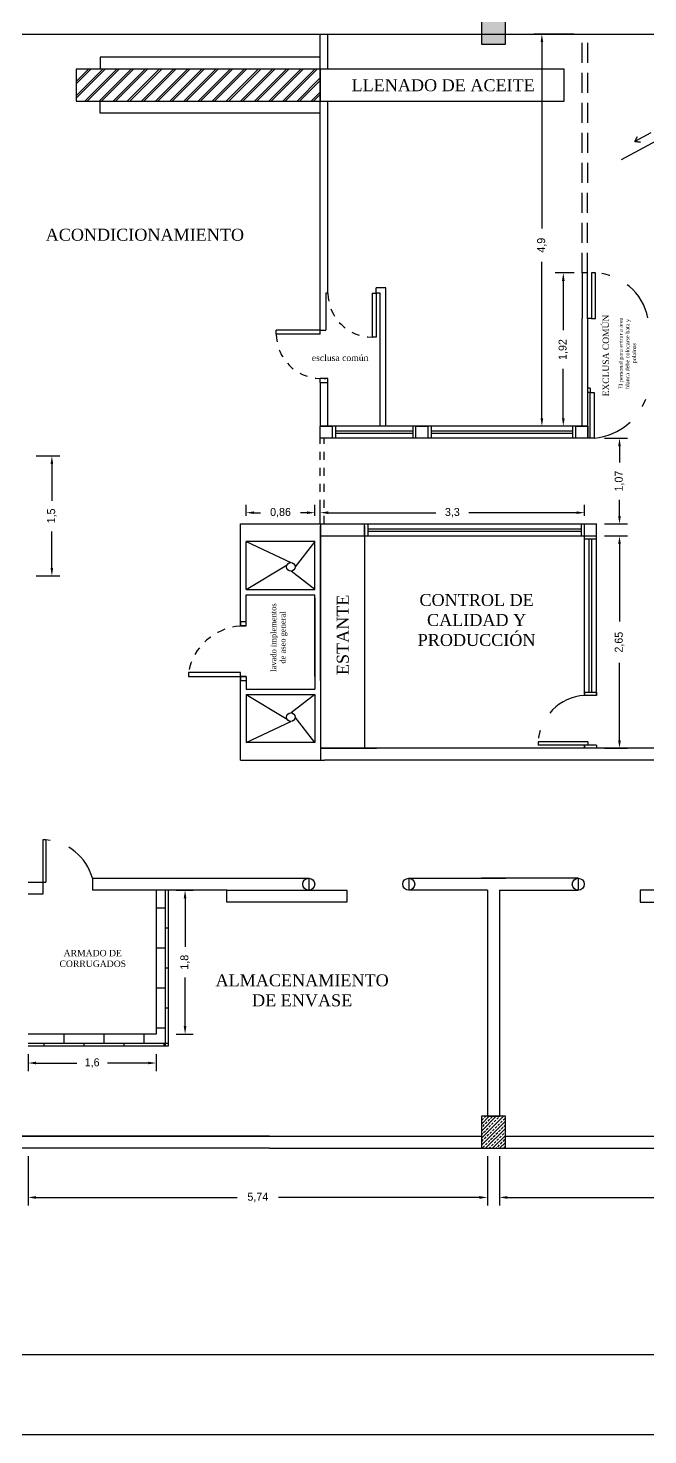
# Model space of a CAD drawing. Header units: millimetres. Extents: x 272.2 to 333.1, y 220.9 to 247.4.
# Drawn here: x 283.34 to 291.09, y 220.9 to 238.48 of the extents above; entities that cross this region are included whole.
import ezdxf

# ---------------------------------------------------------------- set-up
doc = ezdxf.new("R2010")
doc.units = ezdxf.units.MM
for name, pattern in [('DASHDOT', [1, 0.5, -0.25, 0, -0.25]), ('DASHDOTX2', [2, 1, -0.5, 0, -0.5]), ('TRAZOS2', [0.375, 0.25, -0.125]), ('TRAZOSX2', [1.5, 1, -0.5])]:
    doc.linetypes.add(name, pattern=pattern)
doc.layers.add('TUBERIA', color=170, linetype='Continuous')
doc.styles.add('ERNE50', font='times.ttf', dxfattribs={"height": 0.15})
doc.dimstyles.new('ISO-25', dxfattribs={"dimtxt": 0.1, "dimasz": 0.1, "dimexe": 0.1, "dimexo": 0.1, "dimgap": 0.1, "dimtad": 0, "dimtxsty": 'Standard', "dimcen": 0, "dimadec": 0, "dimazin": 0, "dimtfac": 1, "dimtmove": 0, "dimatfit": 3, "dimfxl": 1, "dimarcsym": 0})
pattern_1 = [(45, (252.455686, 221.90597), (-0.044194174, 0.044194174), []), (45, (252.49988, 221.90597), (-0.044194174, 0.044194174), [0.03125, -0.015625])]

# ---------------------------------------------------------------- blocks, each defined once
blk = doc.blocks.new('*D14')
at = {"color": 0, "lineweight": -2}
for p, q in [((290.171, 238.407), (289.666, 238.407)), ((289.766, 238.307), (289.766, 235.977)), ((289.766, 233.607), (289.766, 235.56)), ((290.169, 233.507), (289.666, 233.507))]:
    blk.add_line(p, q, dxfattribs=at)
at = {"color": 0}
for points in [[(289.75, 238.307), (289.783, 238.307), (289.766, 238.407)], [(289.75, 233.607), (289.783, 233.607), (289.766, 233.507)]]:
    blk.add_solid(points, dxfattribs=at)
at = {"layer": 'Defpoints', "color": 0}
for p in [(290.271, 238.407), (289.766, 233.507), (290.269, 233.507)]:
    blk.add_point(p, dxfattribs=at)
at = {"color": 0, "insert": (289.766, 235.769), "char_height": 0.1, "attachment_point": 5, "rotation": 90}
blk.add_mtext('4,9', dxfattribs=at)
blk = doc.blocks.new('*D26')
at = {"color": 0, "lineweight": -2}
for p, q in [((289.236, 224.382), (289.236, 223.768)), ((295.992, 224.382), (295.992, 223.768)), ((289.336, 223.868), (292.355, 223.868)), ((295.892, 223.868), (292.872, 223.868))]:
    blk.add_line(p, q, dxfattribs=at)
at = {"color": 0}
for points in [[(289.336, 223.885), (289.336, 223.851), (289.236, 223.868)], [(295.892, 223.885), (295.892, 223.851), (295.992, 223.868)]]:
    blk.add_solid(points, dxfattribs=at)
at = {"layer": 'Defpoints', "color": 0}
for p in [(289.236, 224.482), (295.992, 224.482), (295.992, 223.868)]:
    blk.add_point(p, dxfattribs=at)
at = {"color": 0, "insert": (292.614, 223.868), "char_height": 0.1, "attachment_point": 5}
blk.add_mtext('6,76', dxfattribs=at)
blk = doc.blocks.new('*D28')
at = {"color": 0, "lineweight": -2}
for p, q in [((285.195, 227.708), (285.406, 227.708)), ((285.306, 227.608), (285.306, 227)), ((285.306, 226.009), (285.306, 226.617)), ((285.195, 225.909), (285.406, 225.909))]:
    blk.add_line(p, q, dxfattribs=at)
at = {"color": 0}
for points in [[(285.289, 227.608), (285.322, 227.608), (285.306, 227.708)], [(285.289, 226.009), (285.322, 226.009), (285.306, 225.909)]]:
    blk.add_solid(points, dxfattribs=at)
at = {"layer": 'Defpoints', "color": 0}
for p in [(285.095, 227.708), (285.095, 225.909), (285.306, 225.909)]:
    blk.add_point(p, dxfattribs=at)
at = {"color": 0, "insert": (285.306, 226.808), "char_height": 0.1, "attachment_point": 5, "rotation": 90}
blk.add_mtext('1,8', dxfattribs=at)
blk = doc.blocks.new('*D29')
at = {"color": 0, "lineweight": -2}
for p, q in [((283.343, 225.658), (283.343, 225.448)), ((284.945, 225.659), (284.945, 225.448)), ((283.443, 225.548), (283.952, 225.548)), ((284.845, 225.548), (284.336, 225.548))]:
    blk.add_line(p, q, dxfattribs=at)
at = {"color": 0}
for points in [[(283.443, 225.565), (283.443, 225.532), (283.343, 225.548)], [(284.845, 225.565), (284.845, 225.532), (284.945, 225.548)]]:
    blk.add_solid(points, dxfattribs=at)
at = {"layer": 'Defpoints', "color": 0}
for p in [(283.343, 225.758), (284.945, 225.759), (284.945, 225.548)]:
    blk.add_point(p, dxfattribs=at)
at = {"color": 0, "insert": (284.144, 225.548), "char_height": 0.1, "attachment_point": 5}
blk.add_mtext('1,6', dxfattribs=at)
blk = doc.blocks.new('*D30')
at = {"color": 0, "lineweight": -2}
for p, q in [((283.343, 224.382), (283.343, 223.768)), ((289.086, 224.382), (289.086, 223.768)), ((283.443, 223.868), (285.956, 223.868)), ((288.986, 223.868), (286.473, 223.868))]:
    blk.add_line(p, q, dxfattribs=at)
at = {"color": 0}
for points in [[(283.443, 223.885), (283.443, 223.851), (283.343, 223.868)], [(288.986, 223.885), (288.986, 223.851), (289.086, 223.868)]]:
    blk.add_solid(points, dxfattribs=at)
at = {"layer": 'Defpoints', "color": 0}
for p in [(283.343, 224.482), (289.086, 224.482), (289.086, 223.868)]:
    blk.add_point(p, dxfattribs=at)
at = {"color": 0, "insert": (286.215, 223.868), "char_height": 0.1, "attachment_point": 5}
blk.add_mtext('5,74', dxfattribs=at)
blk = doc.blocks.new('*D33')
at = {"color": 0, "lineweight": -2}
for p, q in [((283.443, 233.135), (283.741, 233.135)), ((283.641, 233.035), (283.641, 232.576)), ((283.641, 231.735), (283.641, 232.193)), ((283.443, 231.635), (283.741, 231.635))]:
    blk.add_line(p, q, dxfattribs=at)
at = {"color": 0}
for points in [[(283.624, 233.035), (283.657, 233.035), (283.641, 233.135)], [(283.624, 231.735), (283.657, 231.735), (283.641, 231.635)]]:
    blk.add_solid(points, dxfattribs=at)
at = {"layer": 'Defpoints', "color": 0}
for p in [(283.343, 233.135), (283.343, 231.635), (283.641, 231.635)]:
    blk.add_point(p, dxfattribs=at)
at = {"color": 0, "insert": (283.641, 232.385), "char_height": 0.1, "attachment_point": 5, "rotation": 90}
blk.add_mtext('1,5', dxfattribs=at)
blk = doc.blocks.new('*D37')
at = {"color": 0, "lineweight": -2}
for p, q in [((286.995, 232.385), (286.995, 232.526)), ((287.095, 232.426), (288.439, 232.426)), ((290.199, 232.426), (288.855, 232.426)), ((290.299, 232.385), (290.299, 232.526))]:
    blk.add_line(p, q, dxfattribs=at)
at = {"color": 0}
for points in [[(287.095, 232.443), (287.095, 232.41), (286.995, 232.426)], [(290.199, 232.443), (290.199, 232.41), (290.299, 232.426)]]:
    blk.add_solid(points, dxfattribs=at)
at = {"layer": 'Defpoints', "color": 0}
for p in [(290.299, 232.426), (286.995, 232.285), (290.299, 232.285)]:
    blk.add_point(p, dxfattribs=at)
at = {"color": 0, "insert": (288.647, 232.426), "char_height": 0.1, "attachment_point": 5}
blk.add_mtext('3,3', dxfattribs=at)
blk = doc.blocks.new('*D38')
at = {"color": 0, "lineweight": -2}
for p, q in [((290.549, 232.135), (290.836, 232.135)), ((290.736, 232.035), (290.736, 231.067)), ((290.736, 229.582), (290.736, 230.55)), ((290.549, 229.482), (290.836, 229.482))]:
    blk.add_line(p, q, dxfattribs=at)
at = {"color": 0}
for points in [[(290.72, 232.035), (290.753, 232.035), (290.736, 232.135)], [(290.72, 229.582), (290.753, 229.582), (290.736, 229.482)]]:
    blk.add_solid(points, dxfattribs=at)
at = {"layer": 'Defpoints', "color": 0}
for p in [(290.449, 232.135), (290.449, 229.482), (290.736, 229.482)]:
    blk.add_point(p, dxfattribs=at)
at = {"color": 0, "insert": (290.736, 230.808), "char_height": 0.1, "attachment_point": 5, "rotation": 90}
blk.add_mtext('2,65', dxfattribs=at)
blk = doc.blocks.new('*D39')
at = {"color": 0, "lineweight": -2}
for p, q in [((290.169, 235.423), (289.934, 235.423)), ((290.034, 235.323), (290.034, 234.707)), ((290.034, 233.607), (290.034, 234.223)), ((290.166, 233.507), (289.934, 233.507))]:
    blk.add_line(p, q, dxfattribs=at)
at = {"color": 0}
for points in [[(290.017, 235.323), (290.051, 235.323), (290.034, 235.423)], [(290.017, 233.607), (290.051, 233.607), (290.034, 233.507)]]:
    blk.add_solid(points, dxfattribs=at)
at = {"layer": 'Defpoints', "color": 0}
for p in [(290.269, 235.423), (290.034, 233.507), (290.266, 233.507)]:
    blk.add_point(p, dxfattribs=at)
at = {"color": 0, "insert": (290.034, 234.465), "char_height": 0.1, "attachment_point": 5, "rotation": 90}
blk.add_mtext('1,92', dxfattribs=at)
blk = doc.blocks.new('*D42')
at = {"color": 0, "lineweight": -2}
for p, q in [((290.549, 233.357), (290.836, 233.357)), ((290.736, 233.257), (290.736, 233.054)), ((290.736, 232.385), (290.736, 232.587)), ((290.549, 232.285), (290.836, 232.285))]:
    blk.add_line(p, q, dxfattribs=at)
at = {"color": 0}
for points in [[(290.72, 233.257), (290.753, 233.257), (290.736, 233.357)], [(290.72, 232.385), (290.753, 232.385), (290.736, 232.285)]]:
    blk.add_solid(points, dxfattribs=at)
at = {"layer": 'Defpoints', "color": 0}
for p in [(290.449, 233.357), (290.736, 233.357), (290.449, 232.285)]:
    blk.add_point(p, dxfattribs=at)
at = {"color": 0, "insert": (290.736, 232.821), "char_height": 0.1, "attachment_point": 5, "rotation": 90}
blk.add_mtext('1,07', dxfattribs=at)
blk = doc.blocks.new('*D43')
at = {"color": 0, "lineweight": -2}
for p, q in [((286.069, 232.385), (286.069, 232.526)), ((286.169, 232.426), (286.249, 232.426)), ((286.829, 232.426), (286.749, 232.426)), ((286.929, 232.385), (286.929, 232.526))]:
    blk.add_line(p, q, dxfattribs=at)
at = {"color": 0}
for points in [[(286.169, 232.443), (286.169, 232.41), (286.069, 232.426)], [(286.829, 232.443), (286.829, 232.41), (286.929, 232.426)]]:
    blk.add_solid(points, dxfattribs=at)
at = {"layer": 'Defpoints', "color": 0}
for p in [(286.069, 232.426), (286.069, 232.285), (286.929, 232.285)]:
    blk.add_point(p, dxfattribs=at)
at = {"color": 0, "insert": (286.499, 232.426), "char_height": 0.1, "attachment_point": 5}
blk.add_mtext('0,86', dxfattribs=at)

msp = doc.modelspace()

# ---------------------------------------------------------------- hatches: boundary and pattern name
h = msp.add_hatch()
h.set_pattern_fill('ANSI33', color=0, scale=0.25, style=0)
h.set_pattern_definition(pattern_1)
h.paths.add_polyline_path([(289.011, 238.282), (289.311, 238.282), (289.311, 238.682), (289.011, 238.682)])
h.paths.add_polyline_path([(295.511, 238.282), (295.811, 238.282), (295.811, 238.682), (295.511, 238.682)])
h.paths.add_polyline_path([(302.011, 238.282), (302.311, 238.282), (302.311, 238.682), (302.011, 238.682)])
h = msp.add_hatch()
h.set_pattern_fill('ANSI31', color=0, style=0)
h.set_pattern_definition([(45, (260.33992, 222.51752), (-0.08838835, 0.08838835), [])])
h.paths.add_polyline_path([(283.945, 237.569), (286.995, 237.569), (286.995, 237.969), (283.945, 237.969)])
h = msp.add_hatch()
h.set_pattern_fill('ANSI31', color=0, style=0)
h.set_pattern_definition([(45, (260.33992, 216.83097), (-0.08838835, 0.08838835), [])])
h.paths.add_polyline_path([(283.945, 237.569), (286.995, 237.569), (286.995, 237.969), (283.945, 237.969)])
h = msp.add_hatch()
h.set_pattern_fill('BRICK', color=256, angle=90, style=0)
h.set_pattern_definition([(90, (78.309, -514.76804), (-0.25, 2e-17), []), (180, (78.309, -514.76804), (-6e-17, -0.5), [0.25, -0.25]), (180, (78.309, -514.51804), (-6e-17, -0.5), [-0.25, 0.25])])
h.paths.add_polyline_path([(284.946, 225.759), (285.097, 225.759), (285.097, 227.7), (284.946, 227.7)])
h = msp.add_hatch()
h.set_pattern_fill('BRICK', color=256, style=0)
h.set_pattern_definition([(0, (-452.95418, 432.54703), (0, 0.25), []), (90, (-452.9542, 432.54703), (-0.5, 3e-17), [0.25, -0.25]), (90, (-452.7042, 432.54703), (-0.5, 3e-17), [-0.25, 0.25])])
h.paths.add_polyline_path([(285.096, 225.759), (285.096, 225.91), (283.345, 225.91), (283.345, 225.759)])
at = {"linetype": 'DASHDOT', "ltscale": 0.2}
h = msp.add_hatch(dxfattribs=at)
h.set_pattern_fill('ANSI33', color=0, scale=0.25, style=0)
h.set_pattern_definition(pattern_1)
h.paths.add_polyline_path([(289.011, 224.482), (289.311, 224.482), (289.311, 224.882), (289.011, 224.882)])

# ---------------------------------------------------------------- linework, layer by layer
at = {"color": 0}
for p, q in [((282.811, 238.407), (286.991, 238.407)), ((286.991, 238.407), (292.111, 238.407)), ((287.09, 237.969), (287.09, 238.407)), ((287.139, 238.407), (289.011, 238.407)), ((289.311, 238.407), (291.161, 238.407)), ((286.995, 238.119), (284.245, 238.119)), ((284.245, 238.119), (284.245, 237.969)), ((286.995, 234.708), (286.995, 237.957)), ((284.245, 237.419), (284.245, 237.569)), ((287.09, 235.168), (287.09, 237.569)), ((286.995, 237.419), (284.245, 237.419)), ((290.388, 235.423), (290.388, 234.852)), ((290.438, 234.852), (290.438, 235.423)), ((287.646, 235.168), (287.646, 234.618)), ((287.696, 235.168), (287.696, 234.618)), ((286.995, 234.708), (286.445, 234.708)), ((290.269, 233.507), (290.269, 234.852)), ((290.388, 234.852), (290.338, 234.852)), ((290.34, 233.357), (290.34, 234.852)), ((290.388, 234.852), (290.438, 234.852)), ((290.388, 234.852), (290.438, 234.852)), ((286.995, 234.658), (286.445, 234.658)), ((287.696, 234.618), (287.646, 234.618)), ((290.371, 233.927), (290.34, 233.927)), ((290.371, 233.927), (290.34, 233.927)), ((290.371, 233.983), (290.371, 233.927)), ((290.371, 233.927), (290.421, 233.927)), ((290.371, 233.927), (290.421, 233.927)), ((290.371, 233.356), (290.371, 233.927)), ((290.421, 233.927), (290.421, 233.356)), ((288.628, 233.507), (286.995, 233.507)), ((287.185, 233.507), (287.185, 233.357)), ((288.151, 233.507), (288.151, 233.357)), ((290.341, 233.507), (288.341, 233.507)), ((288.381, 233.507), (288.381, 233.357)), ((290.151, 233.357), (290.151, 233.507)), ((290.341, 233.357), (290.341, 233.507)), ((289.965, 233.357), (286.995, 233.357)), ((288.151, 233.447), (287.185, 233.447)), ((288.151, 233.417), (287.185, 233.417)), ((290.429, 233.357), (288.191, 233.357)), ((290.151, 233.447), (288.381, 233.447)), ((290.151, 233.417), (288.381, 233.417)), ((290.341, 233.447), (290.34, 233.447)), ((290.341, 233.417), (290.34, 233.417)), ((286.999, 232.285), (287.549, 232.285)), ((287.549, 232.285), (290.449, 232.285)), ((287.549, 232.257), (287.549, 229.482)), ((290.299, 230.142), (290.299, 232.285)), ((290.449, 230.142), (290.449, 232.285)), ((286.999, 232.135), (287.549, 232.135)), ((287.549, 232.135), (290.299, 232.135)), ((287.589, 232.225), (290.259, 232.225)), ((287.589, 232.195), (290.259, 232.195)), ((290.449, 232.095), (290.299, 232.095)), ((290.359, 230.182), (290.359, 232.095)), ((290.389, 230.182), (290.389, 232.095)), ((290.299, 230.182), (290.449, 230.182)), ((290.299, 230.182), (290.299, 230.142)), ((290.449, 230.142), (290.299, 230.142)), ((290.449, 230.182), (290.449, 230.142)), ((288.099, 229.482), (286.999, 229.482)), ((286.999, 229.482), (287.699, 229.482)), ((293.151, 229.482), (288.099, 229.482)), ((290.339, 229.562), (289.719, 229.562)), ((289.719, 229.562), (289.719, 229.522)), ((290.449, 229.522), (289.719, 229.522)), ((290.299, 229.482), (290.299, 229.522)), ((290.299, 229.522), (290.299, 229.482)), ((290.339, 229.562), (290.339, 229.522)), ((290.449, 229.522), (290.449, 229.482)), ((286.999, 229.332), (287.049, 229.332)), ((293.151, 229.332), (287.099, 229.332)), ((283.527, 228.338), (283.527, 227.658)), ((283.567, 228.338), (283.567, 227.808)), ((284.147, 227.858), (286.851, 227.858)), ((284.147, 227.858), (284.147, 227.708)), ((286.851, 227.858), (286.851, 227.708)), ((288.101, 227.858), (289.311, 227.858)), ((288.101, 227.858), (288.101, 227.708)), ((290.221, 227.858), (289.011, 227.858)), ((290.221, 227.858), (290.221, 227.708)), ((283.343, 227.808), (283.567, 227.808)), ((289.086, 227.708), (288.101, 227.708)), ((289.086, 227.708), (289.086, 224.882)), ((289.236, 227.708), (290.221, 227.708)), ((289.236, 227.708), (289.236, 224.882)), ((285.461, 224.632), (282.811, 224.632)), ((282.811, 224.632), (283.699, 224.632)), ((283.699, 224.632), (286.999, 224.632)), ((286.361, 224.632), (285.461, 224.632)), ((286.361, 224.632), (289.011, 224.632)), ((289.311, 224.632), (295.917, 224.632)), ((285.461, 224.482), (282.811, 224.482)), ((286.361, 224.482), (285.461, 224.482)), ((286.361, 224.482), (289.011, 224.482)), ((289.311, 224.482), (302.011, 224.482))]:
    msp.add_line(p, q, dxfattribs=at)
for p, q in [((286.995, 237.969), (286.995, 238.407)), ((290.338, 235.423), (290.269, 235.423)), ((290.269, 235.423), (290.269, 234.852)), ((290.338, 234.852), (290.338, 235.423)), ((290.438, 235.423), (290.388, 235.423)), ((287.09, 235.168), (287.09, 235.238)), ((287.696, 235.168), (287.696, 235.238)), ((287.816, 233.507), (287.816, 235.238)), ((287.646, 235.168), (287.696, 235.168)), ((287.746, 235.168), (287.696, 235.168)), ((287.746, 233.507), (287.746, 235.168)), ((286.445, 234.658), (286.445, 234.708)), ((286.995, 234.658), (286.995, 234.708)), ((286.995, 234.708), (287.065, 234.708)), ((286.995, 234.053), (286.995, 234.103)), ((286.995, 234.053), (286.995, 233.507)), ((287.045, 234.103), (287.065, 234.103)), ((287.091, 233.507), (287.091, 234.103)), ((290.371, 233.983), (290.34, 233.983)), ((290.421, 233.356), (290.371, 233.356)), ((285.999, 231.01), (285.999, 232.285)), ((285.999, 232.285), (286.999, 232.285)), ((286.999, 232.285), (286.999, 229.482)), ((286.999, 230.33), (286.999, 232.261)), ((287.549, 232.135), (287.549, 232.285)), ((287.589, 232.285), (287.589, 232.135)), ((290.259, 232.285), (290.259, 232.135)), ((290.299, 232.135), (290.449, 232.135)), ((286.069, 232.068), (286.628, 231.802)), ((286.929, 232.068), (286.069, 232.068)), ((286.069, 231.468), (286.069, 232.068)), ((286.929, 232.068), (286.68, 231.749)), ((286.929, 231.468), (286.929, 232.068)), ((286.069, 231.468), (286.582, 231.776)), ((286.929, 231.468), (286.631, 231.697)), ((286.069, 231.468), (286.069, 231.521)), ((286.069, 231.468), (286.929, 231.468)), ((286.069, 231.398), (286.929, 231.398)), ((286.069, 231.01), (286.069, 231.398)), ((286.929, 231.468), (286.929, 231.521)), ((286.929, 230.38), (286.929, 231.398)), ((286.999, 231.413), (286.999, 229.482)), ((286.929, 231.363), (286.929, 230.222)), ((286.069, 231.01), (285.999, 231.01)), ((285.999, 229.332), (285.999, 230.38)), ((285.999, 230.38), (286.069, 230.38)), ((286.069, 230.38), (286.069, 230.222)), ((286.069, 230.222), (286.929, 230.222)), ((286.069, 230.152), (286.929, 230.152)), ((286.069, 230.152), (286.582, 229.845)), ((286.069, 230.152), (286.069, 229.552)), ((286.929, 230.152), (286.631, 229.924)), ((286.929, 230.152), (286.929, 229.552)), ((286.069, 229.552), (286.628, 229.818)), ((286.929, 229.552), (286.68, 229.871)), ((286.929, 229.552), (286.069, 229.552)), ((286.999, 229.482), (286.999, 229.332)), ((285.999, 229.332), (286.999, 229.332)), ((287.099, 229.332), (287.049, 229.332)), ((283.567, 228.338), (283.527, 228.338)), ((285.826, 227.708), (284.147, 227.708)), ((284.945, 227.708), (284.945, 225.909)), ((285.095, 227.708), (285.096, 225.759)), ((283.527, 227.658), (283.343, 227.658)), ((284.945, 225.909), (283.343, 225.909)), ((285.095, 225.759), (283.343, 225.758)), ((289.086, 224.882), (289.236, 224.882))]:
    msp.add_line(p, q)
at = {"linetype": 'TRAZOS2'}
msp.add_line((290.269, 235.423), (290.271, 238.407), dxfattribs=at)
at = {"color": 0, "linetype": 'TRAZOS2'}
msp.add_line((290.337, 235.423), (290.341, 238.407), dxfattribs=at)
at = {"color": 0, "linetype": 'DASHDOT', "ltscale": 0.2}
for p, q in [((286.995, 232.285), (286.995, 233.357)), ((287.045, 232.285), (287.045, 233.357))]:
    msp.add_line(p, q, dxfattribs=at)
at = {"color": 0, "linetype": 'TRAZOSX2', "ltscale": 0.05}
for p, q in [((286.999, 231.38), (286.999, 230.363)), ((286.999, 230.363), (286.999, 231.38))]:
    msp.add_line(p, q, dxfattribs=at)
msp.add_lwpolyline([(333.052, 220.901), (272.15, 220.901), (272.15, 247.417), (333.052, 247.417)], close=True)
msp.add_lwpolyline([(331.052, 221.901), (274.15, 221.901, -0.414214), (273.15, 222.901), (273.15, 245.417, -0.414214), (274.15, 246.417), (331.052, 246.417, -0.414214), (332.052, 245.417), (332.052, 222.901, -0.414214)], format="xyb", close=True)
at = {"color": 0}
for points in [[(289.011, 238.282), (289.311, 238.282), (289.311, 238.682), (289.011, 238.682)], [(283.945, 237.569), (286.995, 237.569), (286.995, 237.969), (283.945, 237.969)], [(286.995, 237.569), (290.045, 237.569), (290.045, 237.969), (286.995, 237.969)], [(286.995, 233.507), (287.145, 233.507), (287.145, 233.357), (286.995, 233.357)], [(288.191, 233.507), (288.341, 233.507), (288.341, 233.357), (288.191, 233.357)], [(290.191, 233.507), (290.341, 233.507), (290.341, 233.357), (290.191, 233.357)], [(285.347, 230.38), (285.999, 230.38), (285.999, 230.43), (285.347, 230.43)], [(285.826, 227.708), (287.326, 227.708), (287.326, 227.558), (285.826, 227.558)], [(292.496, 227.708), (290.996, 227.708), (290.996, 227.558), (292.496, 227.558)], [(289.011, 224.482), (289.311, 224.482), (289.311, 224.882), (289.011, 224.882)]]:
    msp.add_lwpolyline(points, close=True, dxfattribs=at)
for points in [[(287.816, 235.238), (287.696, 235.238)], [(287.09, 235.168), (287.065, 235.168), (287.065, 234.708)], [(287.746, 235.168), (287.696, 235.168)]]:
    msp.add_lwpolyline(points)
for points in [[(286.995, 234.053), (287.091, 234.053), (287.091, 234.103), (286.995, 234.103)], [(286.069, 231.06), (285.999, 231.06), (285.999, 231.01), (286.069, 231.01)], [(286.069, 230.38), (285.999, 230.38), (285.999, 230.33), (286.069, 230.33)]]:
    msp.add_lwpolyline(points, dxfattribs=at)
for centre in [(286.628, 231.749), (286.628, 229.871)]:
    msp.add_circle(centre, 0.0527)
for centre in [(286.851, 227.783), (288.101, 227.783), (290.221, 227.783)]:
    msp.add_circle(centre, 0.075, dxfattribs=at)
at = {"linetype": 'DASHDOT'}
for centre, radius, start, end in [((290.403, 234.722), 0.702, 11.2871, 87.0663), ((290.346, 234.123), 0.77, 275.572, 345.2645), ((290.341, 229.521), 0.623, 93.925, 176.2027), ((283.513, 227.681), 0.658, 15.5377, 85.2776)]:
    msp.add_arc(centre, radius, start, end, dxfattribs=at)
at = {"linetype": 'DASHDOT', "ltscale": 0.2}
for centre, start, end in [((287.648, 235.176), 180.7617, 269.7879), ((287.003, 234.661), 180.2121, 269.2383)]:
    msp.add_arc(centre, 0.557, start, end, dxfattribs=at)
at = {"color": 0, "linetype": 'DASHDOTX2', "ltscale": 0.1}
msp.add_arc((286.044, 230.302), 0.709, 93.6976, 169.613, dxfattribs=at)
at = {"layer": 'TUBERIA'}
msp.add_line((291.889, 237.443), (290.758, 236.837), dxfattribs=at)
msp.add_lwpolyline([(291.129, 237.173), (290.93, 237.067), (291, 237.058), (290.93, 237.067), (290.963, 237.129)], dxfattribs=at)

# ---------------------------------------------------------------- texts
at = {"color": 0, "style": 'ERNE50'}
for s, insert, char_height, width, attachment_point in [('LLENADO DE ACEITE', (288.532, 237.767), 0.15, 2.8125, 5), ('ACONDICIONAMIENTO', (284.803, 235.975), 0.15, 3, 2), ('esclusa común', (287.244, 234.361), 0.08, 0.93091, 5), ('CONTROL DE CALIDAD Y PRODUCCIÓN ', (288.95, 231.084), 0.15, 1.94938, 5), ('ARMADO DE CORRUGADOS', (284.152, 226.855), 0.08, 1.3631, 5), ('ALMACENAMIENTO DE ENVASE ', (286.769, 226.455), 0.15, 2.125, 5)]:
    msp.add_mtext(s, dxfattribs=dict(at, insert=insert, char_height=char_height, width=width, attachment_point=attachment_point))
at = {"color": 0, "rotation": 90, "style": 'ERNE50'}
for s, insert, char_height, width, attachment_point in [('EXCLUSA COMÚN', (290.566, 234.39), 0.07878, 1.19012, 5), ('El personal para entrar a área blanca debe colocarse bata y  polainas', (290.844, 234.42), 0.05, 0.91293, 5), ('ESTANTE ', (287.202, 230.396), 0.15, 1.2777, 1), ('lavado implementos\\Pde aseo general ', (286.481, 230.866), 0.07, 1.26985, 5)]:
    msp.add_mtext(s, dxfattribs=dict(at, insert=insert, char_height=char_height, width=width, attachment_point=attachment_point))

# ---------------------------------------------------------------- dimensions: what is measured, and where the dimension line sits
dim = msp.add_linear_dim(base=(289.766, 233.507), p1=(290.271, 238.407), p2=(290.269, 233.507), angle=90, dimstyle='ISO-25')
dim.commit()
dim.dimension.update_dxf_attribs({"geometry": '*D14', "text_midpoint": (289.766, 235.769), "dimtype": 160})
for base, p1, p2, picture, middle in [((290.034, 233.507), (290.269, 235.423), (290.266, 233.507), '*D39', (290.034, 234.465)), ((290.736, 233.357), (290.449, 232.285), (290.449, 233.357), '*D42', (290.736, 232.821)), ((283.641, 231.635), (283.343, 233.135), (283.343, 231.635), '*D33', (283.641, 232.385)), ((290.736, 229.482), (290.449, 232.135), (290.449, 229.482), '*D38', (290.736, 230.808)), ((285.306, 225.909), (285.095, 227.708), (285.095, 225.909), '*D28', (285.306, 226.808))]:
    dim = msp.add_linear_dim(base=base, p1=p1, p2=p2, angle=90, dimstyle='ISO-25')
    dim.commit()
    dim.dimension.update_dxf_attribs({"geometry": picture, "text_midpoint": middle})
dim = msp.add_linear_dim(base=(286.069, 232.426), p1=(286.929, 232.285), p2=(286.069, 232.285), dimstyle='ISO-25')
dim.commit()
dim.dimension.update_dxf_attribs({"geometry": '*D43', "text_midpoint": (286.499, 232.426), "dimtype": 160})
for base, p1, p2, picture, middle in [((290.299, 232.426), (286.995, 232.285), (290.299, 232.285), '*D37', (288.647, 232.426)), ((284.945, 225.548), (283.343, 225.758), (284.945, 225.759), '*D29', (284.144, 225.548)), ((289.086, 223.868), (283.343, 224.482), (289.086, 224.482), '*D30', (286.215, 223.868)), ((295.992, 223.868), (289.236, 224.482), (295.992, 224.482), '*D26', (292.614, 223.868))]:
    dim = msp.add_linear_dim(base=base, p1=p1, p2=p2, dimstyle='ISO-25')
    dim.commit()
    dim.dimension.update_dxf_attribs({"geometry": picture, "text_midpoint": middle})

doc.saveas('drawing.dxf')
